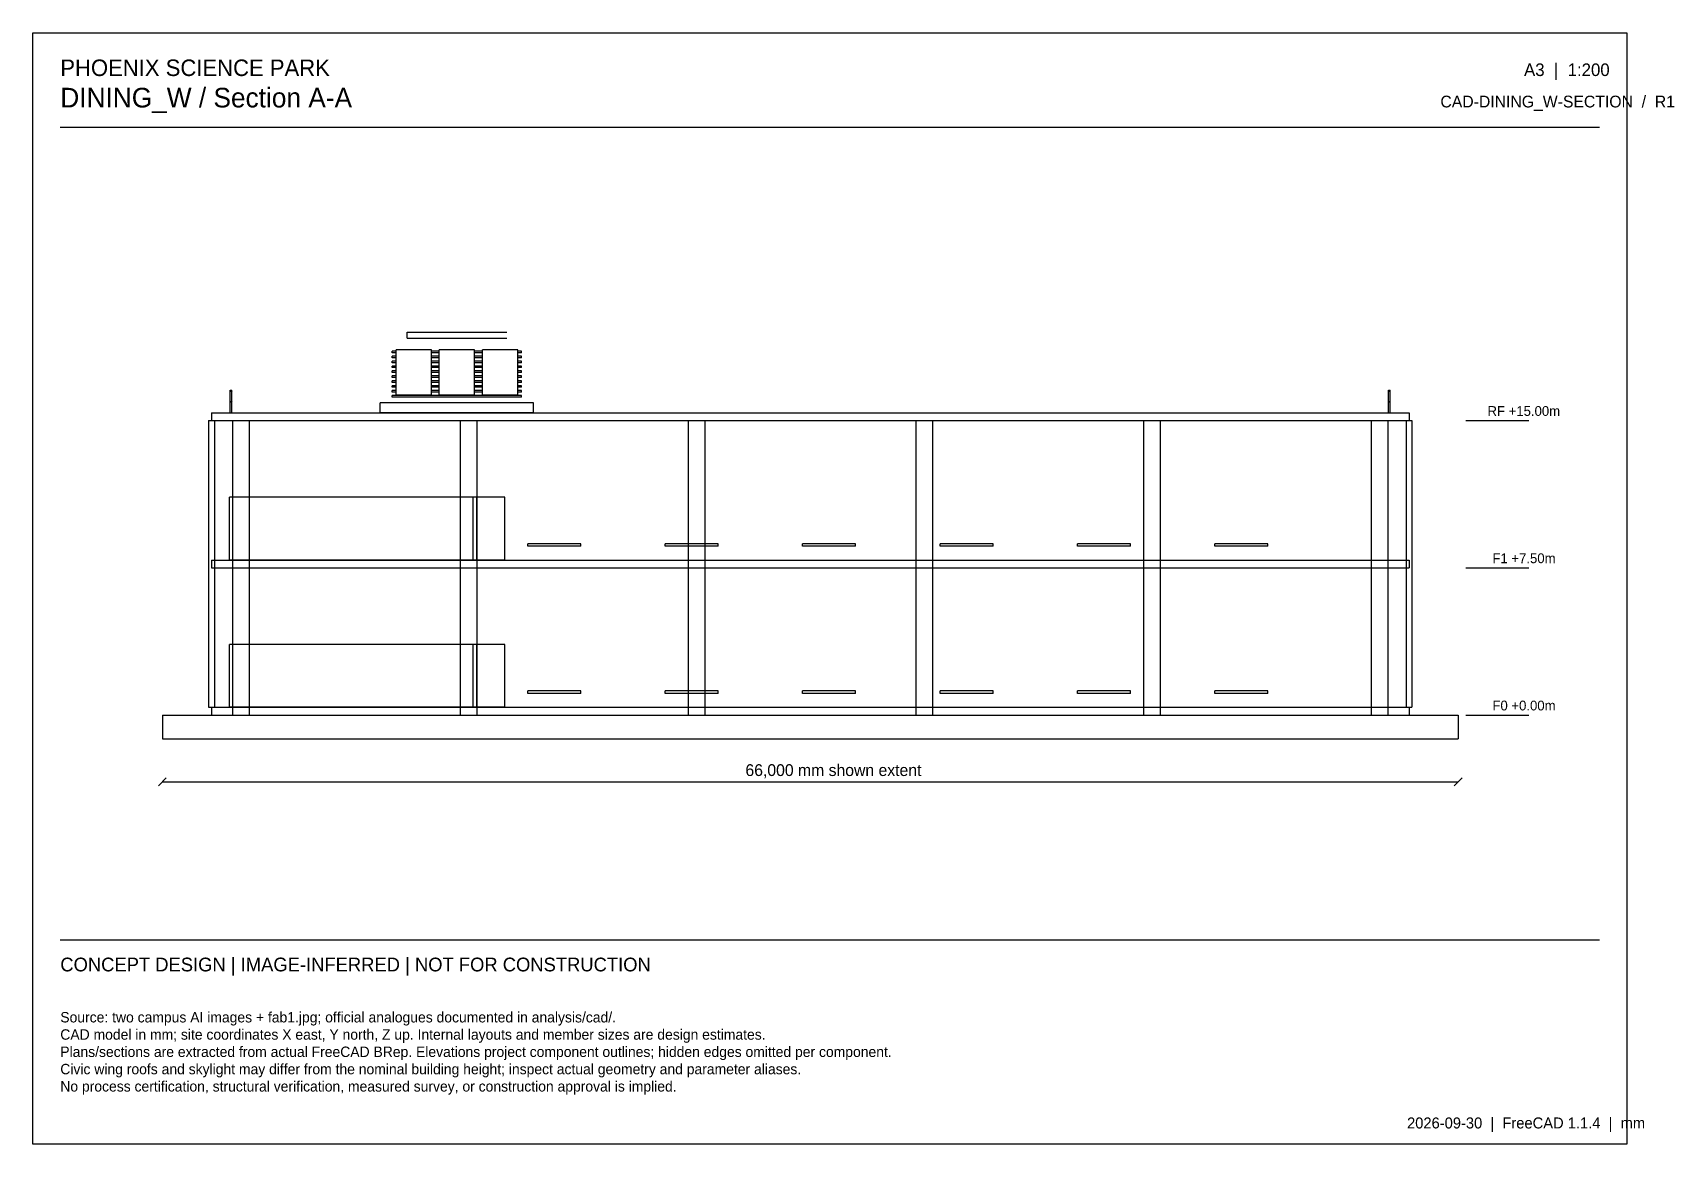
# Model space of a CAD drawing. Header units: millimetres. Extents: x 1400 to 85007, y 1400 to 58000.
import ezdxf

# ---------------------------------------------------------------- set-up
doc = ezdxf.new("R2010")
doc.units = ezdxf.units.MM

msp = doc.modelspace()

# ---------------------------------------------------------------- linework, layer by layer
at = {"layer": 'cut'}
for p, q in [((11455, 38650), (11455, 39800)), ((11455, 39800), (11545, 39800)), ((11469.69, 39732.5), (11500, 39785)), ((11530.31, 39732.5), (11469.69, 39732.5)), ((11500, 39785), (11530.31, 39732.5)), ((11545, 38650), (11545, 39800)), ((70455, 38650), (70455, 39800)), ((70455, 39800), (70545, 39800)), ((70469.69, 39732.5), (70500, 39785)), ((70530.31, 39732.5), (70469.69, 39732.5)), ((70500, 39785), (70530.31, 39732.5)), ((70545, 38650), (70545, 39800)), ((10500, 38650), (10500, 38250)), ((10500, 38650), (71500, 38650)), ((11455, 38650), (11545, 38650)), ((11469.69, 39182.5), (11500, 39235)), ((11530.31, 39182.5), (11469.69, 39182.5)), ((11500, 39235), (11530.31, 39182.5)), ((70455, 38650), (70545, 38650)), ((70469.69, 39182.5), (70500, 39235)), ((70530.31, 39182.5), (70469.69, 39182.5)), ((70500, 39235), (70530.31, 39182.5)), ((71500, 38650), (71500, 38250)), ((10350, 38250), (10350, 23650)), ((10350, 38250), (10650, 38250)), ((10500, 38250), (71500, 38250)), ((10650, 38250), (10650, 23650)), ((11575, 38250), (11575, 23250)), ((11575, 38250), (12425, 38250)), ((12425, 38250), (12425, 23250)), ((23175, 38250), (23175, 23250)), ((23175, 38250), (24025, 38250)), ((24025, 38250), (24025, 23250)), ((34775, 38250), (34775, 23250)), ((34775, 38250), (35625, 38250)), ((35625, 38250), (35625, 23250)), ((46375, 38250), (46375, 23250)), ((46375, 38250), (47225, 38250)), ((47225, 38250), (47225, 23250)), ((57975, 38250), (57975, 23250)), ((57975, 38250), (58825, 38250)), ((58825, 38250), (58825, 23250)), ((69575, 38250), (69575, 23250)), ((69575, 38250), (70425, 38250)), ((70425, 38250), (70425, 23250)), ((71350, 38250), (71350, 23650)), ((71350, 38250), (71650, 38250)), ((71650, 38250), (71650, 23650)), ((10500, 31150), (10500, 30750)), ((10500, 31150), (71500, 31150)), ((71500, 31150), (71500, 30750)), ((10500, 30750), (71500, 30750)), ((10350, 23650), (10650, 23650)), ((10500, 23650), (10500, 23250)), ((10500, 23650), (71500, 23650)), ((71350, 23650), (71650, 23650)), ((71500, 23650), (71500, 23250)), ((8000, 23250), (8000, 22050)), ((8000, 23250), (74000, 23250)), ((10500, 23250), (71500, 23250)), ((11575, 23250), (12425, 23250)), ((23175, 23250), (24025, 23250)), ((34775, 23250), (35625, 23250)), ((46375, 23250), (47225, 23250)), ((57975, 23250), (58825, 23250)), ((69575, 23250), (70425, 23250)), ((74000, 23250), (74000, 22050)), ((8000, 22050), (74000, 22050))]:
    msp.add_line(p, q, dxfattribs=at)
at = {"layer": 'dimension'}
for p, q in [((7800, 19650), (8200, 20050)), ((8000, 19850), (74000, 19850)), ((73800, 19650), (74200, 20050))]:
    msp.add_line(p, q, dxfattribs=at)
at = {"layer": 'equipment'}
for p, q in [((20460, 42750), (20485.07, 42750)), ((20460, 42450), (20460, 42750)), ((20485.07, 42750), (20559.03, 42750)), ((20559.03, 42750), (20678.17, 42750)), ((20678.17, 42750), (20836.51, 42750)), ((20836.51, 42750), (21026.12, 42750)), ((21026.12, 42750), (21237.48, 42750)), ((21237.48, 42750), (21460, 42750)), ((21460, 42750), (21682.52, 42750)), ((21682.52, 42750), (21893.88, 42750)), ((21893.88, 42750), (22083.49, 42750)), ((22000, 42750), (22025.07, 42750)), ((22025.07, 42750), (22099.03, 42750)), ((22083.49, 42750), (22241.83, 42750)), ((22099.03, 42750), (22218.17, 42750)), ((22218.17, 42750), (22376.51, 42750)), ((22241.83, 42750), (22360.97, 42750)), ((22360.97, 42750), (22434.93, 42750)), ((22376.51, 42750), (22566.12, 42750)), ((22434.93, 42750), (22460, 42750)), ((22566.12, 42750), (22777.48, 42750)), ((22777.48, 42750), (23000, 42750)), ((23000, 42750), (23222.52, 42750)), ((23222.52, 42750), (23433.88, 42750)), ((23433.88, 42750), (23623.49, 42750)), ((23540, 42750), (23565.07, 42750)), ((23565.07, 42750), (23639.03, 42750)), ((23623.49, 42750), (23781.83, 42750)), ((23639.03, 42750), (23758.17, 42750)), ((23758.17, 42750), (23916.51, 42750)), ((23781.83, 42750), (23900.97, 42750)), ((23900.97, 42750), (23974.93, 42750)), ((23916.51, 42750), (24106.12, 42750)), ((23974.93, 42750), (24000, 42750)), ((24106.12, 42750), (24317.48, 42750)), ((24317.48, 42750), (24540, 42750)), ((24540, 42750), (24762.52, 42750)), ((24762.52, 42750), (24973.88, 42750)), ((24973.88, 42750), (25163.49, 42750)), ((25163.49, 42750), (25321.83, 42750)), ((25321.83, 42750), (25440.97, 42750)), ((25440.97, 42750), (25514.93, 42750)), ((25514.93, 42750), (25540, 42750)), ((19900, 39550), (19900, 41850)), ((21700, 41850), (19900, 41850)), ((20460, 42450), (20485.07, 42450)), ((20485.07, 42450), (20559.03, 42450)), ((20559.03, 42450), (20678.17, 42450)), ((20678.17, 42450), (20836.51, 42450)), ((20836.51, 42450), (21026.12, 42450)), ((21026.12, 42450), (21237.48, 42450)), ((21237.48, 42450), (21460, 42450)), ((21460, 42450), (21682.52, 42450)), ((21682.52, 42450), (21893.88, 42450)), ((21700, 39550), (21700, 41850)), ((21893.88, 42450), (22083.49, 42450)), ((22000, 42450), (22025.07, 42450)), ((22025.07, 42450), (22099.03, 42450)), ((22083.49, 42450), (22241.83, 42450)), ((22099.03, 42450), (22218.17, 42450)), ((22100, 39550), (22100, 41850)), ((23900, 41850), (22100, 41850)), ((22218.17, 42450), (22376.51, 42450)), ((22241.83, 42450), (22360.97, 42450)), ((22360.97, 42450), (22434.93, 42450)), ((22376.51, 42450), (22566.12, 42450)), ((22434.93, 42450), (22460, 42450)), ((22566.12, 42450), (22777.48, 42450)), ((22777.48, 42450), (23000, 42450)), ((23000, 42450), (23222.52, 42450)), ((23222.52, 42450), (23433.88, 42450)), ((23433.88, 42450), (23623.49, 42450)), ((23540, 42450), (23565.07, 42450)), ((23565.07, 42450), (23639.03, 42450)), ((23623.49, 42450), (23781.83, 42450)), ((23639.03, 42450), (23758.17, 42450)), ((23758.17, 42450), (23916.51, 42450)), ((23781.83, 42450), (23900.97, 42450)), ((23900, 39550), (23900, 41850)), ((23900.97, 42450), (23974.93, 42450)), ((23916.51, 42450), (24106.12, 42450)), ((23974.93, 42450), (24000, 42450)), ((24106.12, 42450), (24317.48, 42450)), ((24300, 39550), (24300, 41850)), ((26100, 41850), (24300, 41850)), ((24317.48, 42450), (24540, 42450)), ((24540, 42450), (24762.52, 42450)), ((24762.52, 42450), (24973.88, 42450)), ((24973.88, 42450), (25163.49, 42450)), ((25163.49, 42450), (25321.83, 42450)), ((25321.83, 42450), (25440.97, 42450)), ((25440.97, 42450), (25514.93, 42450)), ((25514.93, 42450), (25540, 42450)), ((26100, 39550), (26100, 41850)), ((19700, 41700), (19700, 41780)), ((19900, 41780), (19700, 41780)), ((19900, 41700), (19700, 41700)), ((19700, 41450), (19700, 41530)), ((19900, 41530), (19700, 41530)), ((19900, 41450), (19700, 41450)), ((19700, 41200), (19700, 41280)), ((19900, 41280), (19700, 41280)), ((19900, 41200), (19700, 41200)), ((19700, 40950), (19700, 41030)), ((19900, 41030), (19700, 41030)), ((22100, 41780), (21700, 41780)), ((22100, 41700), (21700, 41700)), ((22100, 41530), (21700, 41530)), ((22100, 41450), (21700, 41450)), ((22100, 41280), (21700, 41280)), ((22100, 41200), (21700, 41200)), ((22100, 41030), (21700, 41030)), ((24300, 41780), (23900, 41780)), ((24300, 41700), (23900, 41700)), ((24300, 41530), (23900, 41530)), ((24300, 41450), (23900, 41450)), ((24300, 41280), (23900, 41280)), ((24300, 41200), (23900, 41200)), ((24300, 41030), (23900, 41030)), ((26300, 41780), (26100, 41780)), ((26300, 41700), (26100, 41700)), ((26300, 41530), (26100, 41530)), ((26300, 41450), (26100, 41450)), ((26300, 41280), (26100, 41280)), ((26300, 41200), (26100, 41200)), ((26300, 41030), (26100, 41030)), ((26300, 41700), (26300, 41780)), ((26300, 41450), (26300, 41530)), ((26300, 41200), (26300, 41280)), ((26300, 40950), (26300, 41030)), ((19900, 40950), (19700, 40950)), ((19700, 40700), (19700, 40780)), ((19900, 40780), (19700, 40780)), ((19900, 40700), (19700, 40700)), ((19700, 40450), (19700, 40530)), ((19900, 40530), (19700, 40530)), ((19900, 40450), (19700, 40450)), ((19700, 40200), (19700, 40280)), ((19900, 40280), (19700, 40280)), ((19900, 40200), (19700, 40200)), ((22100, 40950), (21700, 40950)), ((22100, 40780), (21700, 40780)), ((22100, 40700), (21700, 40700)), ((22100, 40530), (21700, 40530)), ((22100, 40450), (21700, 40450)), ((22100, 40280), (21700, 40280)), ((22100, 40200), (21700, 40200)), ((24300, 40950), (23900, 40950)), ((24300, 40780), (23900, 40780)), ((24300, 40700), (23900, 40700)), ((24300, 40530), (23900, 40530)), ((24300, 40450), (23900, 40450)), ((24300, 40280), (23900, 40280)), ((24300, 40200), (23900, 40200)), ((26300, 40950), (26100, 40950)), ((26300, 40780), (26100, 40780)), ((26300, 40700), (26100, 40700)), ((26300, 40530), (26100, 40530)), ((26300, 40450), (26100, 40450)), ((26300, 40280), (26100, 40280)), ((26300, 40200), (26100, 40200)), ((26300, 40700), (26300, 40780)), ((26300, 40450), (26300, 40530)), ((26300, 40200), (26300, 40280)), ((19700, 39950), (19700, 40030)), ((19900, 40030), (19700, 40030)), ((19900, 39950), (19700, 39950)), ((19700, 39700), (19700, 39780)), ((19900, 39780), (19700, 39780)), ((19900, 39700), (19700, 39700)), ((19700, 39450), (19700, 39530)), ((26300, 39530), (19700, 39530)), ((26300, 39450), (19700, 39450)), ((21700, 39550), (19900, 39550)), ((22100, 40030), (21700, 40030)), ((22100, 39950), (21700, 39950)), ((22100, 39780), (21700, 39780)), ((22100, 39700), (21700, 39700)), ((23900, 39550), (22100, 39550)), ((24300, 40030), (23900, 40030)), ((24300, 39950), (23900, 39950)), ((24300, 39780), (23900, 39780)), ((24300, 39700), (23900, 39700)), ((26100, 39550), (24300, 39550)), ((26300, 40030), (26100, 40030)), ((26300, 39950), (26100, 39950)), ((26300, 39780), (26100, 39780)), ((26300, 39700), (26100, 39700)), ((26300, 39950), (26300, 40030)), ((26300, 39700), (26300, 39780)), ((26300, 39450), (26300, 39530)), ((19100, 38650), (19100, 39150)), ((26900, 39150), (19100, 39150)), ((26900, 38650), (19100, 38650)), ((26900, 38650), (26900, 39150))]:
    msp.add_line(p, q, dxfattribs=at)
at = {"layer": 'frame'}
for p, q in [((1400, 58000), (82600, 58000)), ((1400, 1400), (1400, 58000)), ((82600, 58000), (82600, 1400)), ((2800, 53200), (81200, 53200)), ((2800, 11800), (81200, 11800)), ((82600, 1400), (1400, 1400))]:
    msp.add_line(p, q, dxfattribs=at)
at = {"layer": 'grid'}
for p, q in [((74400, 38250), (77600, 38250)), ((74400, 30750), (77600, 30750)), ((74400, 23250), (77600, 23250))]:
    msp.add_line(p, q, dxfattribs=at)
at = {"layer": 'interiors'}
for p, q in [((11415, 31150), (11415, 34350)), ((23830, 34350), (11415, 34350)), ((24010, 34350), (23830, 34350)), ((23830, 31150), (23830, 34350)), ((24010, 31150), (24010, 34350)), ((25445, 34350), (24010, 34350)), ((25445, 31150), (25445, 34350)), ((26610, 31850), (26610, 31980)), ((29310, 31980), (26610, 31980)), ((29310, 31850), (26610, 31850)), ((29310, 31850), (29310, 31980)), ((33610, 31850), (33610, 31980)), ((36310, 31980), (33610, 31980)), ((36310, 31850), (33610, 31850)), ((36310, 31850), (36310, 31980)), ((40610, 31850), (40610, 31980)), ((43310, 31980), (40610, 31980)), ((43310, 31850), (40610, 31850)), ((43310, 31850), (43310, 31980)), ((47610, 31850), (47610, 31980)), ((50310, 31980), (47610, 31980)), ((50310, 31850), (47610, 31850)), ((50310, 31850), (50310, 31980)), ((54610, 31850), (54610, 31980)), ((57310, 31980), (54610, 31980)), ((57310, 31850), (54610, 31850)), ((57310, 31850), (57310, 31980)), ((61610, 31850), (61610, 31980)), ((64310, 31980), (61610, 31980)), ((64310, 31850), (61610, 31850)), ((64310, 31850), (64310, 31980)), ((23830, 31150), (11415, 31150)), ((24010, 31150), (23830, 31150)), ((25445, 31150), (24010, 31150)), ((11415, 23650), (11415, 26850)), ((23830, 26850), (11415, 26850)), ((24010, 26850), (23830, 26850)), ((23830, 23650), (23830, 26850)), ((24010, 23650), (24010, 26850)), ((25445, 26850), (24010, 26850)), ((25445, 23650), (25445, 26850)), ((26610, 24350), (26610, 24480)), ((29310, 24480), (26610, 24480)), ((29310, 24350), (26610, 24350)), ((29310, 24350), (29310, 24480)), ((33610, 24350), (33610, 24480)), ((36310, 24480), (33610, 24480)), ((36310, 24350), (33610, 24350)), ((36310, 24350), (36310, 24480)), ((40610, 24350), (40610, 24480)), ((43310, 24480), (40610, 24480)), ((43310, 24350), (40610, 24350)), ((43310, 24350), (43310, 24480)), ((47610, 24350), (47610, 24480)), ((50310, 24480), (47610, 24480)), ((50310, 24350), (47610, 24350)), ((50310, 24350), (50310, 24480)), ((54610, 24350), (54610, 24480)), ((57310, 24480), (54610, 24480)), ((57310, 24350), (54610, 24350)), ((57310, 24350), (57310, 24480)), ((61610, 24350), (61610, 24480)), ((64310, 24480), (61610, 24480)), ((64310, 24350), (61610, 24350)), ((64310, 24350), (64310, 24480)), ((23830, 23650), (11415, 23650)), ((24010, 23650), (23830, 23650)), ((25445, 23650), (24010, 23650))]:
    msp.add_line(p, q, dxfattribs=at)

# ---------------------------------------------------------------- texts
at = {"layer": 'annotation'}
for s, height, p in [('PHOENIX SCIENCE PARK', 840, (2800, 55800)), ('A3  |  1:200', 640, (77360, 55800)), ('DINING_W / Section A-A', 1000, (2800, 54200)), ('CAD-DINING_W-SECTION  /  R1', 600, (73100, 54200)), ('RF +15.00m', 500, (75500, 38490)), ('F1 +7.50m', 500, (75750, 30990)), ('F0 +0.00m', 500, (75750, 23490)), ('66,000 mm shown extent', 600, (37700, 20150)), ('CONCEPT DESIGN | IMAGE-INFERRED | NOT FOR CONSTRUCTION', 700, (2800, 10200)), ('Source: two campus AI images + fab1.jpg; official analogues documented in analysis/cad/.', 530, (2800, 7600)), ('CAD model in mm; site coordinates X east, Y north, Z up. Internal layouts and member sizes are design estimates.', 530, (2800, 6720)), ('Plans/sections are extracted from actual FreeCAD BRep. Elevations project component outlines; hidden edges omitted per component.', 530, (2800, 5840)), ('Civic wing roofs and skylight may differ from the nominal building height; inspect actual geometry and parameter aliases.', 530, (2800, 4960)), ('No process certification, structural verification, measured survey, or construction approval is implied.', 530, (2800, 4080)), ('2026-09-30  |  FreeCAD 1.1.4  |  mm', 560, (71400, 2200))]:
    msp.add_text(s, height=height, dxfattribs=at).set_placement(p)

doc.saveas('drawing.dxf')
